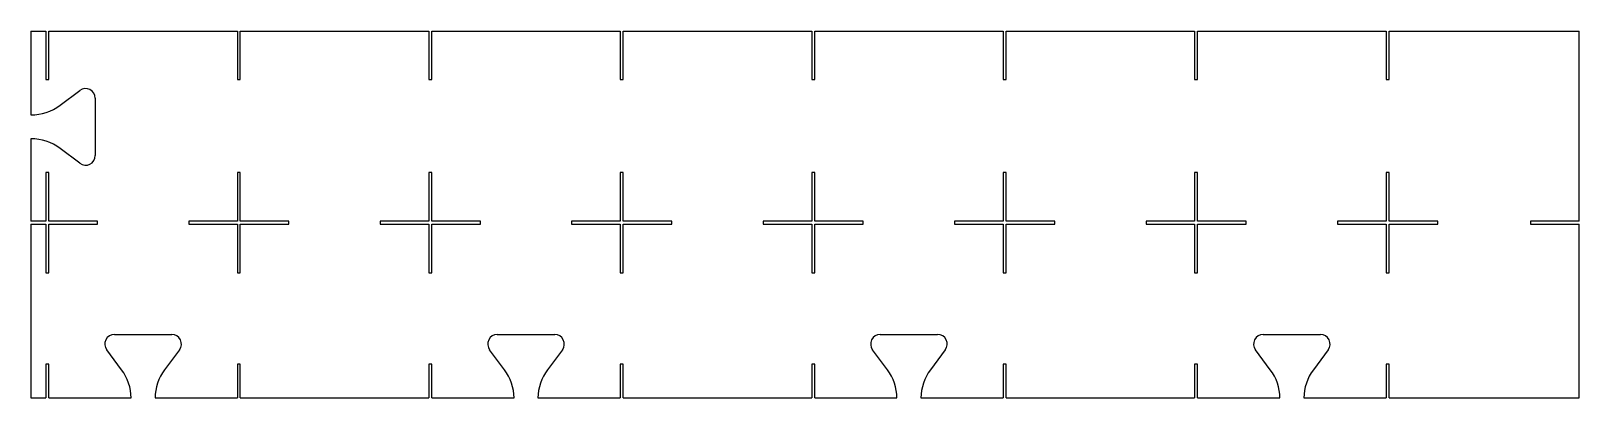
# Model space of a CAD drawing. Header units: millimetres. Extents: x -926 to 1500, y 926 to 1500.
import ezdxf

# ---------------------------------------------------------------- set-up
doc = ezdxf.new("R2010")
doc.units = ezdxf.units.MM

msp = doc.modelspace()

# ---------------------------------------------------------------- linework, layer by layer
at = {"color": 7, "linetype": 'Continuous', "lineweight": 25}
for p, q in [((-925.7, 1500), (-902.325, 1500)), ((-925.7, 1500), (-925.7, 1368.753)), ((-902.325, 1500), (-902.325, 1424)), ((-897.675, 1500), (-602.325, 1500)), ((-897.675, 1424), (-897.675, 1500)), ((-602.325, 1500), (-602.325, 1424)), ((-597.675, 1500), (-302.325, 1500)), ((-597.675, 1424), (-597.675, 1500)), ((-302.325, 1500), (-302.325, 1424)), ((-297.675, 1500), (-2.325, 1500)), ((-297.675, 1424), (-297.675, 1500)), ((-2.325, 1500), (-2.325, 1424)), ((2.325, 1500), (297.675, 1500)), ((2.325, 1424), (2.325, 1500)), ((297.675, 1500), (297.675, 1424)), ((302.325, 1500), (597.675, 1500)), ((302.325, 1424), (302.325, 1500)), ((597.675, 1500), (597.675, 1424)), ((602.325, 1500), (897.675, 1500)), ((602.325, 1424), (602.325, 1500)), ((897.675, 1500), (897.675, 1424)), ((902.325, 1500), (1197.675, 1500)), ((902.325, 1424), (902.325, 1500)), ((1197.675, 1500), (1197.675, 1424)), ((1202.325, 1500), (1500, 1500)), ((1202.325, 1424), (1202.325, 1500)), ((1500, 1202.325), (1500, 1500)), ((-902.325, 1424), (-897.675, 1424)), ((-880, 1383.75), (-849, 1407)), ((-602.325, 1424), (-597.675, 1424)), ((-302.325, 1424), (-297.675, 1424)), ((-2.325, 1424), (2.325, 1424)), ((297.675, 1424), (302.325, 1424)), ((597.675, 1424), (602.325, 1424)), ((897.675, 1424), (902.325, 1424)), ((1197.675, 1424), (1202.325, 1424)), ((-825, 1395), (-825, 1305)), ((-925.7, 1331.247), (-925.7, 1202.325)), ((-849, 1293), (-880, 1316.25)), ((-902.325, 1278.5), (-902.325, 1202.325)), ((-897.675, 1278.5), (-902.325, 1278.5)), ((-897.675, 1202.325), (-897.675, 1278.5)), ((-602.325, 1278.5), (-602.325, 1202.325)), ((-597.675, 1278.5), (-602.325, 1278.5)), ((-597.675, 1202.325), (-597.675, 1278.5)), ((-302.325, 1278.5), (-302.325, 1202.325)), ((-297.675, 1278.5), (-302.325, 1278.5)), ((-297.675, 1202.325), (-297.675, 1278.5)), ((-2.325, 1278.5), (-2.325, 1202.325)), ((2.325, 1278.5), (-2.325, 1278.5)), ((2.325, 1202.325), (2.325, 1278.5)), ((297.675, 1278.5), (297.675, 1202.325)), ((302.325, 1278.5), (297.675, 1278.5)), ((302.325, 1202.325), (302.325, 1278.5)), ((597.675, 1278.5), (597.675, 1202.325)), ((602.325, 1278.5), (597.675, 1278.5)), ((602.325, 1202.325), (602.325, 1278.5)), ((897.675, 1278.5), (897.675, 1202.325)), ((902.325, 1278.5), (897.675, 1278.5)), ((902.325, 1202.325), (902.325, 1278.5)), ((1197.675, 1278.5), (1197.675, 1202.325)), ((1202.325, 1278.5), (1197.675, 1278.5)), ((1202.325, 1202.325), (1202.325, 1278.5)), ((-902.325, 1202.325), (-925.7, 1202.325)), ((-925.7, 1197.675), (-902.325, 1197.675)), ((-925.7, 1197.675), (-925.7, 925.7)), ((-902.325, 1197.675), (-902.325, 1121.5)), ((-821.5, 1202.325), (-897.675, 1202.325)), ((-897.675, 1197.675), (-821.5, 1197.675)), ((-897.675, 1121.5), (-897.675, 1197.675)), ((-821.5, 1197.675), (-821.5, 1202.325)), ((-678.5, 1202.325), (-678.5, 1197.675)), ((-602.325, 1202.325), (-678.5, 1202.325)), ((-678.5, 1197.675), (-602.325, 1197.675)), ((-602.325, 1197.675), (-602.325, 1121.5)), ((-521.5, 1202.325), (-597.675, 1202.325)), ((-597.675, 1197.675), (-521.5, 1197.675)), ((-597.675, 1121.5), (-597.675, 1197.675)), ((-521.5, 1197.675), (-521.5, 1202.325)), ((-378.5, 1202.325), (-378.5, 1197.675)), ((-302.325, 1202.325), (-378.5, 1202.325)), ((-378.5, 1197.675), (-302.325, 1197.675)), ((-302.325, 1197.675), (-302.325, 1121.5)), ((-221.5, 1202.325), (-297.675, 1202.325)), ((-297.675, 1197.675), (-221.5, 1197.675)), ((-297.675, 1121.5), (-297.675, 1197.675)), ((-221.5, 1197.675), (-221.5, 1202.325)), ((-78.5, 1202.325), (-78.5, 1197.675)), ((-2.325, 1202.325), (-78.5, 1202.325)), ((-78.5, 1197.675), (-2.325, 1197.675)), ((-2.325, 1197.675), (-2.325, 1121.5)), ((78.5, 1202.325), (2.325, 1202.325)), ((2.325, 1197.675), (78.5, 1197.675)), ((2.325, 1121.5), (2.325, 1197.675)), ((78.5, 1197.675), (78.5, 1202.325)), ((221.5, 1202.325), (221.5, 1197.675)), ((297.675, 1202.325), (221.5, 1202.325)), ((221.5, 1197.675), (297.675, 1197.675)), ((297.675, 1197.675), (297.675, 1121.5)), ((378.5, 1202.325), (302.325, 1202.325)), ((302.325, 1197.675), (378.5, 1197.675)), ((302.325, 1121.5), (302.325, 1197.675)), ((378.5, 1197.675), (378.5, 1202.325)), ((521.5, 1202.325), (521.5, 1197.675)), ((597.675, 1202.325), (521.5, 1202.325)), ((521.5, 1197.675), (597.675, 1197.675)), ((597.675, 1197.675), (597.675, 1121.5)), ((678.5, 1202.325), (602.325, 1202.325)), ((602.325, 1197.675), (678.5, 1197.675)), ((602.325, 1121.5), (602.325, 1197.675)), ((678.5, 1197.675), (678.5, 1202.325)), ((821.5, 1202.325), (821.5, 1197.675)), ((897.675, 1202.325), (821.5, 1202.325)), ((821.5, 1197.675), (897.675, 1197.675)), ((897.675, 1197.675), (897.675, 1121.5)), ((978.5, 1202.325), (902.325, 1202.325)), ((902.325, 1197.675), (978.5, 1197.675)), ((902.325, 1121.5), (902.325, 1197.675)), ((978.5, 1197.675), (978.5, 1202.325)), ((1121.5, 1202.325), (1121.5, 1197.675)), ((1197.675, 1202.325), (1121.5, 1202.325)), ((1121.5, 1197.675), (1197.675, 1197.675)), ((1197.675, 1197.675), (1197.675, 1121.5)), ((1278.5, 1202.325), (1202.325, 1202.325)), ((1202.325, 1197.675), (1278.5, 1197.675)), ((1202.325, 1121.5), (1202.325, 1197.675)), ((1278.5, 1197.675), (1278.5, 1202.325)), ((1424, 1202.325), (1424, 1197.675)), ((1500, 1202.325), (1424, 1202.325)), ((1424, 1197.675), (1500, 1197.675)), ((1500, 925.7), (1500, 1197.675)), ((-902.325, 1121.5), (-897.675, 1121.5)), ((-602.325, 1121.5), (-597.675, 1121.5)), ((-302.325, 1121.5), (-297.675, 1121.5)), ((-2.325, 1121.5), (2.325, 1121.5)), ((297.675, 1121.5), (302.325, 1121.5)), ((597.675, 1121.5), (602.325, 1121.5)), ((897.675, 1121.5), (902.325, 1121.5)), ((1197.675, 1121.5), (1202.325, 1121.5)), ((-795, 1025), (-705, 1025)), ((-195, 1025), (-105, 1025)), ((405, 1025), (495, 1025)), ((1005, 1025), (1095, 1025)), ((-783.75, 970), (-807, 1001)), ((-693, 1001), (-716.25, 970)), ((-183.75, 970), (-207, 1001)), ((-93, 1001), (-116.25, 970)), ((416.25, 970), (393, 1001)), ((507, 1001), (483.75, 970)), ((1016.25, 970), (993, 1001)), ((1107, 1001), (1083.75, 970)), ((-902.325, 978.5), (-902.325, 925.7)), ((-897.675, 978.5), (-902.325, 978.5)), ((-897.675, 925.7), (-897.675, 978.5)), ((-602.325, 978.5), (-602.325, 925.7)), ((-597.675, 978.5), (-602.325, 978.5)), ((-597.675, 925.7), (-597.675, 978.5)), ((-302.325, 978.5), (-302.325, 925.7)), ((-297.675, 978.5), (-302.325, 978.5)), ((-297.675, 925.7), (-297.675, 978.5)), ((-2.325, 978.5), (-2.325, 925.7)), ((2.325, 978.5), (-2.325, 978.5)), ((2.325, 925.7), (2.325, 978.5)), ((297.675, 978.5), (297.675, 925.7)), ((302.325, 978.5), (297.675, 978.5)), ((302.325, 925.7), (302.325, 978.5)), ((597.675, 978.5), (597.675, 925.7)), ((602.325, 978.5), (597.675, 978.5)), ((602.325, 925.7), (602.325, 978.5)), ((897.675, 978.5), (897.675, 925.7)), ((902.325, 978.5), (897.675, 978.5)), ((902.325, 925.7), (902.325, 978.5)), ((1197.675, 978.5), (1197.675, 925.7)), ((1202.325, 978.5), (1197.675, 978.5)), ((1202.325, 925.7), (1202.325, 978.5)), ((-925.7, 925.7), (-902.325, 925.7)), ((-897.675, 925.7), (-768.753, 925.7)), ((-731.247, 925.7), (-602.325, 925.7)), ((-597.675, 925.7), (-302.325, 925.7)), ((-297.675, 925.7), (-168.753, 925.7)), ((-131.247, 925.7), (-2.325, 925.7)), ((2.325, 925.7), (297.675, 925.7)), ((302.325, 925.7), (431.247, 925.7)), ((468.753, 925.7), (597.675, 925.7)), ((602.325, 925.7), (897.675, 925.7)), ((902.325, 925.7), (1031.247, 925.7)), ((1068.753, 925.7), (1197.675, 925.7)), ((1202.325, 925.7), (1500, 925.7))]:
    msp.add_line(p, q, dxfattribs=at)
for centre, radius, start, end in [((-840, 1395), 15, 0, 126.869898), ((-925, 1443.75), 75, 269.465232, 306.869898), ((-925, 1256.25), 75, 53.130102, 90.534768), ((-840, 1305), 15, 233.130102, 0), ((-795, 1010), 15, 90, 216.869898), ((-705, 1010), 15, 323.130102, 90), ((-195, 1010), 15, 90, 216.869898), ((-105, 1010), 15, 323.130102, 90), ((405, 1010), 15, 90, 216.869898), ((495, 1010), 15, 323.130102, 90), ((1005, 1010), 15, 90, 216.869898), ((1095, 1010), 15, 323.130102, 90), ((-843.75, 925), 75, 0.534768, 36.869898), ((-656.25, 925), 75, 143.130102, 179.465232), ((-243.75, 925), 75, 0.534768, 36.869898), ((-56.25, 925), 75, 143.130102, 179.465232), ((356.25, 925), 75, 0.534768, 36.869898), ((543.75, 925), 75, 143.130102, 179.465232), ((956.25, 925), 75, 0.534768, 36.869898), ((1143.75, 925), 75, 143.130102, 179.465232)]:
    msp.add_arc(centre, radius, start, end, dxfattribs=at)

doc.saveas('drawing.dxf')
